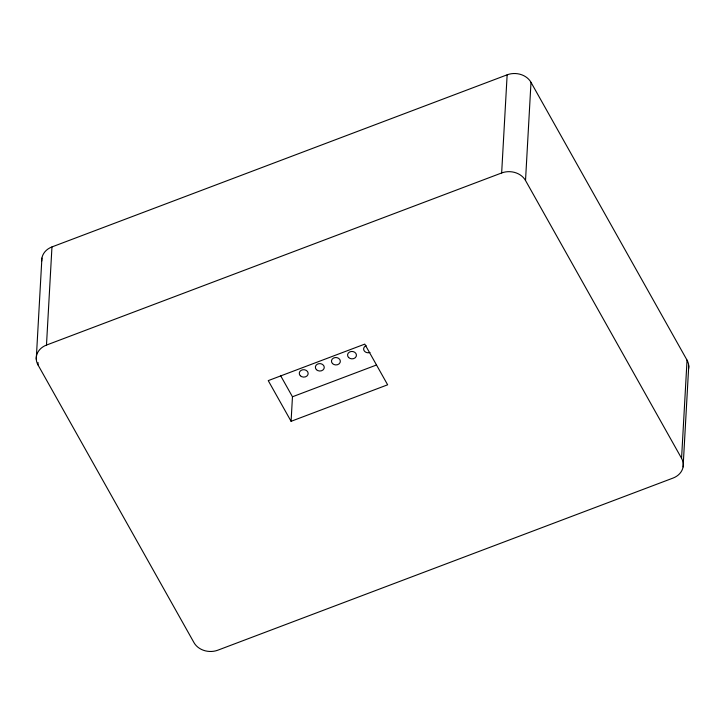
<?xml version="1.0" encoding="UTF-8"?>
<svg xmlns="http://www.w3.org/2000/svg" width="725" height="725" viewBox="0 0 725 725"><rect width="100%" height="100%" fill="white"/><g stroke="black" fill="none" stroke-linecap="round" stroke-linejoin="round"><path stroke-width="1.09" d="M36.25 359.156L41.905 258.073M41.742 261A17.926 14.944 3.2 0 1 51.964 246.926L507.147 74.82A17.926 14.944 3.2 0 1 530.999 82.342L687.046 360.162L681.563 458.309A17.926 14.944 3.2 0 1 673.036 478.074L217.853 650.18A17.926 14.944 3.2 0 1 194.001 642.658L37.954 364.838L38.081 362.582M37.954 364.838A17.926 14.944 3.2 0 1 46.482 345.073L51.964 246.926M291.087 421.307L268.241 380.625L364.784 344.121L387.639 384.803L291.087 421.307L292.465 396.774L280.493 375.459M46.482 345.073L501.655 172.967L507.147 74.82M681.563 458.309L525.516 180.489L530.999 82.342M683.095 466.927L688.75 365.844M292.465 396.774L376.42 365.028M369.986 352.45A4.45 3.716 3.2 0 1 364.059 350.583A4.45 3.716 3.2 0 1 366.179 345.671M687.046 360.162A17.926 14.944 3.2 0 1 688.578 368.771M501.655 172.967A17.926 14.944 3.2 0 1 525.516 180.489M300.322 375.74A4.45 3.716 3.2 0 0 307.907 374.716A4.45 3.716 3.2 0 0 302.923 369.732A4.45 3.716 3.2 0 0 300.322 375.74M348.598 357.488A4.45 3.716 3.2 0 0 356.183 356.464A4.45 3.716 3.2 0 0 351.199 351.48A4.45 3.716 3.2 0 0 348.598 357.488M332.512 363.578A4.45 3.716 3.2 0 0 340.088 362.554A4.45 3.716 3.2 0 0 335.104 357.561A4.45 3.716 3.2 0 0 332.512 363.578M316.417 369.659A4.45 3.716 3.2 0 0 324.002 368.635A4.45 3.716 3.2 0 0 319.009 363.642A4.45 3.716 3.2 0 0 316.417 369.659"/></g></svg>
